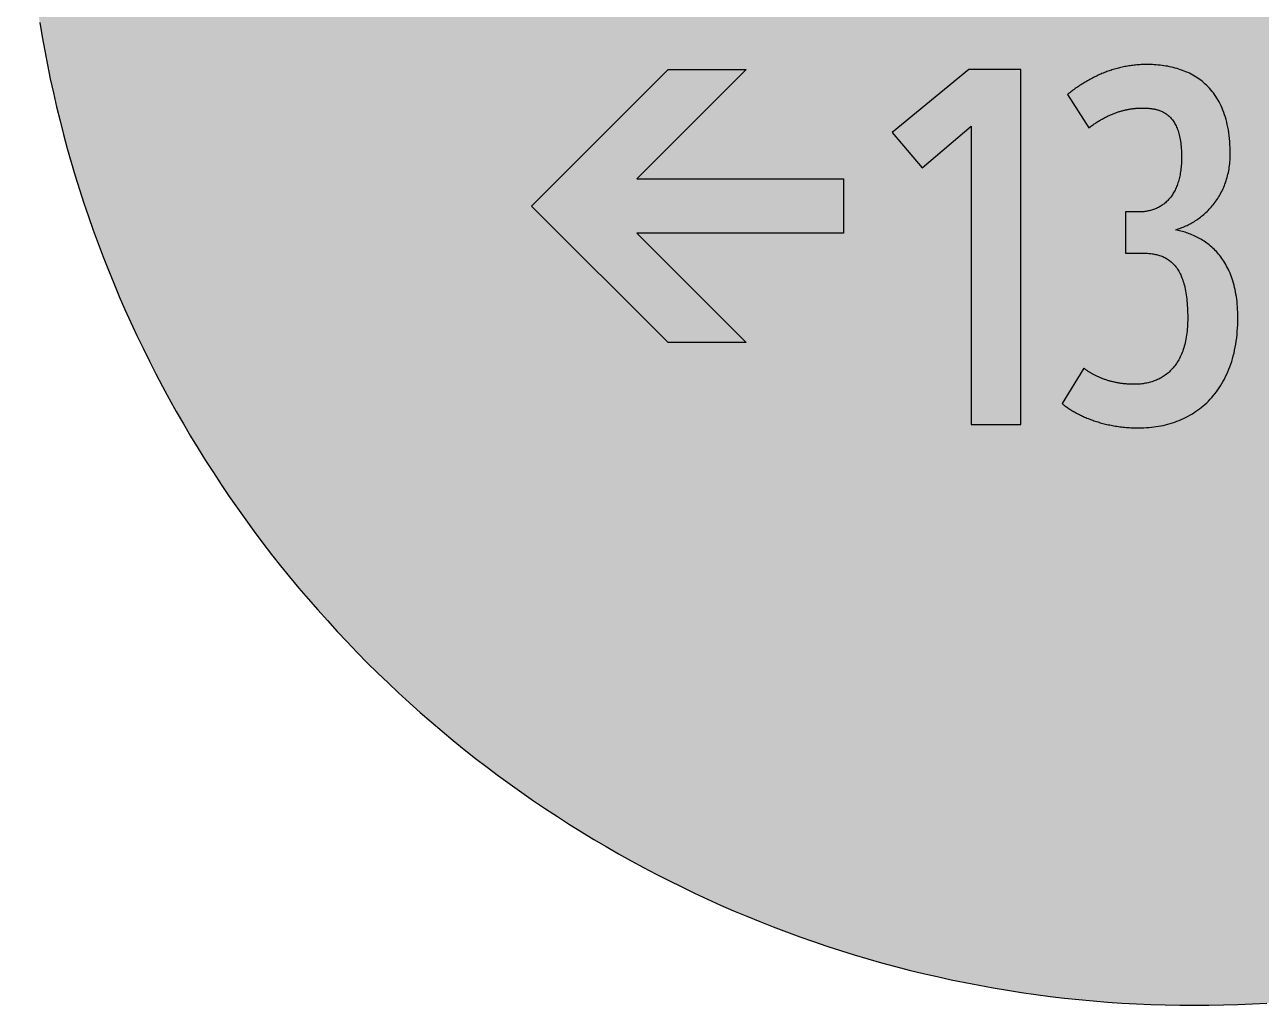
# Model space of a CAD drawing. Header units: millimetres. Extents: x 0 to 212, y 0 to 212.
# Drawn here: x 0.1 to 111.9, y 0.1 to 88.8 of the extents above; entities that cross this region are included whole.
import ezdxf

# ---------------------------------------------------------------- set-up
doc = ezdxf.new("R2010")
doc.units = ezdxf.units.MM

msp = doc.modelspace()

# ---------------------------------------------------------------- hatches: boundary and pattern name
for color, points in [(254, [(211.7189, 105.8869), (211.709, 107.2007), (211.6861, 108.5139), (211.6455, 109.8245), (211.5871, 111.1326), (211.5134, 112.4407), (211.4245, 113.7437), (211.3204, 115.0468), (211.201, 116.3447), (211.0638, 117.6426), (210.9114, 118.9355), (210.7413, 120.2258), (210.5584, 121.5136), (210.3577, 122.7988), (210.1418, 124.079), (209.9107, 125.3566), (209.6643, 126.6292), (209.4027, 127.8992), (209.1258, 129.1641), (208.8337, 130.4239), (208.5264, 131.6812), (208.2038, 132.936), (207.866, 134.1831), (207.5104, 135.4277), (207.1421, 136.6647), (206.7611, 137.8991), (206.3623, 139.1285), (205.9483, 140.3502), (205.5216, 141.5694), (205.0771, 142.781), (204.6199, 143.9901), (204.1474, 145.1915), (203.6623, 146.3853), (203.1619, 147.574), (202.6463, 148.7576), (202.1154, 149.9362), (201.5693, 151.1046), (201.0105, 152.2705), (200.439, 153.4262), (199.8523, 154.5768), (199.2503, 155.7198), (198.6356, 156.8577), (198.0057, 157.9855), (197.3605, 159.1081), (196.7052, 160.2232), (196.0321, 161.3281), (195.3489, 162.4279), (194.6504, 163.5176), (193.9366, 164.6022), (193.2102, 165.6766), (192.471, 166.7434), (191.7167, 167.8), (190.9521, 168.849), (190.1698, 169.8904), (189.3773, 170.9217), (188.5696, 171.9428), (187.7517, 172.9562), (186.9161, 173.9621), (186.0702, 174.9552), (185.2117, 175.9407), (184.338, 176.9161), (183.454, 177.8838), (182.5549, 178.8389), (181.643, 179.7837), (180.721, 180.7185), (179.7837, 181.643), (178.8389, 182.5549), (177.8838, 183.454), (176.9161, 184.338), (175.9407, 185.2117), (174.9552, 186.0702), (173.9621, 186.9161), (172.9562, 187.7492), (171.9428, 188.5696), (170.9217, 189.3773), (169.8904, 190.1698), (168.849, 190.9496), (167.8, 191.7167), (166.7408, 192.471), (165.6766, 193.2102), (164.6022, 193.9366), (163.5176, 194.6504), (162.4279, 195.3489), (161.3281, 196.0321), (160.2232, 196.7052), (159.1081, 197.3631), (157.9855, 198.0057), (156.8577, 198.6356), (155.7198, 199.2503), (154.5768, 199.8523), (153.4262, 200.439), (152.2705, 201.0131), (151.1046, 201.5719), (149.9362, 202.1154), (148.7576, 202.6463), (147.574, 203.1619), (146.3853, 203.6623), (145.1889, 204.15), (143.9875, 204.6199), (142.781, 205.0796), (141.5694, 205.5216), (140.3502, 205.9483), (139.1285, 206.3623), (137.8991, 206.7611), (136.6647, 207.1446), (135.4252, 207.5129), (134.1831, 207.866), (132.9334, 208.2038), (131.6812, 208.5264), (130.4239, 208.8337), (129.1641, 209.1284), (127.8966, 209.4052), (126.6292, 209.6668), (125.3541, 209.9132), (124.0765, 210.1444), (122.7963, 210.3603), (121.5136, 210.5584), (120.2258, 210.7438), (118.9355, 210.9114), (117.6401, 211.0638), (116.3447, 211.201), (115.0468, 211.3229), (113.7437, 211.4271), (112.4382, 211.516), (111.1326, 211.5896), (109.8245, 211.6455), (108.5113, 211.6861), (107.1982, 211.7115), (105.885, 211.7192), (104.5693, 211.7115), (103.2561, 211.6861), (101.9454, 211.6455), (100.6373, 211.5896), (99.3292, 211.516), (98.0262, 211.4271), (96.7232, 211.3229), (95.4253, 211.201), (94.1273, 211.0638), (92.8345, 210.9114), (91.5441, 210.7438), (90.2564, 210.5584), (88.9711, 210.3603), (87.691, 210.1444), (86.4133, 209.9132), (85.1408, 209.6668), (83.8708, 209.4052), (82.6059, 209.1284), (81.346, 208.8337), (80.0887, 208.5264), (78.834, 208.2038), (77.5868, 207.866), (76.3422, 207.5129), (75.1053, 207.1446), (73.8708, 206.7611), (72.6415, 206.3623), (71.4197, 205.9483), (70.2005, 205.5216), (68.9889, 205.0796), (67.7799, 204.6199), (66.5785, 204.15), (65.3847, 203.6623), (64.196, 203.1619), (63.0123, 202.6463), (61.8338, 202.1154), (60.6628, 201.5719), (59.4995, 201.0131), (58.3438, 200.439), (57.1932, 199.8523), (56.0502, 199.2503), (54.9123, 198.6356), (53.7845, 198.0057), (52.6618, 197.3631), (51.5468, 196.7052), (50.4419, 196.0321), (49.342, 195.3489), (48.2524, 194.6504), (47.1678, 193.9366), (46.0934, 193.2102), (45.0266, 192.471), (43.9699, 191.7167), (42.9209, 190.9496), (41.8795, 190.1698), (40.8483, 189.3773), (39.8272, 188.5696), (38.8137, 187.7492), (37.8079, 186.9161), (36.8148, 186.0702), (35.8292, 185.2117), (34.8539, 184.338), (33.8861, 183.454), (32.9311, 182.5549), (31.9862, 181.643), (31.049, 180.7185), (30.1269, 179.7837), (29.2151, 178.8389), (28.3159, 177.8838), (27.432, 176.9161), (26.5582, 175.9407), (25.6997, 174.9552), (24.8539, 173.9621), (24.0208, 172.9562), (23.2004, 171.9428), (22.3926, 170.9217), (21.6002, 169.8904), (20.8204, 168.849), (20.0533, 167.8), (19.2989, 166.7434), (18.5598, 165.6766), (17.8333, 164.6022), (17.1196, 163.5176), (16.4211, 162.4279), (15.7378, 161.3281), (15.0647, 160.2232), (14.4069, 159.1081), (13.7643, 157.9855), (13.1343, 156.8577), (12.5197, 155.7198), (11.9177, 154.5768), (11.3309, 153.4262), (10.7569, 152.2705), (10.1981, 151.1046), (9.6545, 149.9362), (9.1237, 148.7576), (8.6081, 147.574), (8.1077, 146.3853), (7.62, 145.1915), (7.1501, 143.9901), (6.6904, 142.781), (6.2484, 141.5694), (5.8217, 140.3502), (5.4077, 139.1285), (5.0089, 137.8991), (4.6253, 136.6647), (4.257, 135.4277), (3.904, 134.1831), (3.5662, 132.936), (3.2436, 131.6812), (2.9362, 130.4239), (2.6416, 129.1641), (2.3647, 127.8992), (2.1031, 126.6292), (1.8567, 125.3566), (1.6256, 124.079), (1.4097, 122.7988), (1.2116, 121.5136), (1.0262, 120.2258), (0.8585, 118.9355), (0.7061, 117.6426), (0.569, 116.3447), (0.447, 115.0468), (0.3429, 113.7437), (0.254, 112.4407), (0.1803, 111.1326), (0.1245, 109.8245), (0.0838, 108.5139), (0.0584, 107.2007), (0.0508, 105.885), (0.0584, 104.5718), (0.0838, 103.2586), (0.1245, 101.9454), (0.1803, 100.6373), (0.254, 99.3318), (0.3429, 98.0262), (0.447, 96.7232), (0.569, 95.4253), (0.7061, 94.1299), (0.8585, 92.8345), (1.0262, 91.5441), (1.2116, 90.2564), (1.4097, 88.9737), (1.6256, 87.6935), (1.8567, 86.4159), (2.1031, 85.1408), (2.3647, 83.8733), (2.6416, 82.6059), (2.9362, 81.346), (3.2436, 80.0887), (3.5662, 78.8365), (3.904, 77.5868), (4.257, 76.3448), (4.6253, 75.1053), (5.0089, 73.8708), (5.4077, 72.6415), (5.8217, 71.4197), (6.2484, 70.2005), (6.6904, 68.9889), (7.1501, 67.7824), (7.62, 66.581), (8.1077, 65.3847), (8.6081, 64.196), (9.1237, 63.0123), (9.6545, 61.8338), (10.1981, 60.6654), (10.7569, 59.4995), (11.3309, 58.3438), (11.9177, 57.1932), (12.5197, 56.0502), (13.1343, 54.9123), (13.7643, 53.7845), (14.4069, 52.6618), (15.0647, 51.5468), (15.7378, 50.4419), (16.4211, 49.342), (17.1196, 48.2524), (17.8333, 47.1678), (18.5598, 46.0934), (19.2989, 45.0291), (20.0533, 43.9699), (20.8204, 42.9209), (21.6002, 41.8795), (22.3926, 40.8483), (23.2004, 39.8272), (24.0208, 38.8137), (24.8539, 37.8079), (25.6997, 36.8148), (26.5582, 35.8292), (27.432, 34.8539), (28.3159, 33.8861), (29.2151, 32.9311), (30.1269, 31.9862), (31.049, 31.049), (31.9862, 30.1269), (32.9311, 29.2151), (33.8861, 28.3159), (34.8539, 27.432), (35.8292, 26.5582), (36.8148, 25.6997), (37.8079, 24.8539), (38.8137, 24.0182), (39.8272, 23.2004), (40.8483, 22.3926), (41.8795, 21.6002), (42.9209, 20.8178), (43.9699, 20.0533), (45.0266, 19.2989), (46.0934, 18.5598), (47.1678, 17.8333), (48.2524, 17.1196), (49.342, 16.4211), (50.4419, 15.7378), (51.5468, 15.0647), (52.6618, 14.4094), (53.7845, 13.7643), (54.9123, 13.1343), (56.0502, 12.5197), (57.1932, 11.9177), (58.3438, 11.3309), (59.4995, 10.7594), (60.6628, 10.2006), (61.8338, 9.6545), (63.0123, 9.1237), (64.196, 8.6081), (65.3847, 8.1077), (66.5785, 7.6225), (67.7799, 7.1501), (68.9889, 6.6929), (70.2005, 6.2484), (71.4197, 5.8217), (72.6415, 5.4077), (73.8708, 5.0089), (75.1053, 4.6279), (76.3422, 4.2596), (77.5868, 3.904), (78.834, 3.5662), (80.0887, 3.2436), (81.346, 2.9362), (82.6059, 2.6441), (83.8708, 2.3673), (85.1408, 2.1057), (86.4133, 1.8593), (87.691, 1.6281), (88.9711, 1.4122), (90.2564, 1.2116), (91.5441, 1.0287), (92.8345, 0.8585), (94.1273, 0.7061), (95.4253, 0.569), (96.7232, 0.4496), (98.0262, 0.3454), (99.3292, 0.2565), (100.6373, 0.1829), (101.9454, 0.1245), (103.2561, 0.0838), (104.5693, 0.061), (105.885, 0.0533), (107.1982, 0.061), (108.5113, 0.0838), (109.8245, 0.1245), (111.1326, 0.1829), (112.4382, 0.2565), (113.7437, 0.3454), (115.0468, 0.4496), (116.3447, 0.569), (117.6401, 0.7061), (118.9355, 0.8585), (120.2258, 1.0287), (121.5136, 1.2116), (122.7963, 1.4122), (124.0765, 1.6281), (125.3541, 1.8593), (126.6292, 2.1057), (127.8966, 2.3673), (129.1641, 2.6441), (130.4239, 2.9362), (131.6812, 3.2436), (132.9334, 3.5662), (134.1831, 3.904), (135.4252, 4.2596), (136.6647, 4.6279), (137.8991, 5.0089), (139.1285, 5.4077), (140.3502, 5.8217), (141.5694, 6.2484), (142.781, 6.6929), (143.9875, 7.1501), (145.1889, 7.6225), (146.3853, 8.1077), (147.574, 8.6081), (148.7576, 9.1237), (149.9362, 9.6545), (151.1046, 10.2006), (152.2705, 10.7594), (153.4262, 11.3309), (154.5768, 11.9177), (155.7198, 12.5197), (156.8577, 13.1343), (157.9855, 13.7643), (159.1081, 14.4094), (160.2232, 15.0647), (161.3281, 15.7378), (162.4279, 16.4211), (163.5176, 17.1196), (164.6022, 17.8333), (165.6766, 18.5598), (166.7408, 19.2989), (167.8, 20.0533), (168.849, 20.8178), (169.8904, 21.6002), (170.9217, 22.3926), (171.9428, 23.2004), (172.9562, 24.0182), (173.9621, 24.8539), (174.9552, 25.6997), (175.9407, 26.5582), (176.9161, 27.432), (177.8838, 28.3159), (178.8389, 29.2151), (179.7837, 30.1269), (180.721, 31.049), (181.643, 31.9862), (182.5549, 32.9311), (183.454, 33.8861), (184.338, 34.8539), (185.2117, 35.8292), (186.0702, 36.8148), (186.9161, 37.8079), (187.7517, 38.8137), (188.5696, 39.8272), (189.3773, 40.8483), (190.1698, 41.8795), (190.9521, 42.9209), (191.7167, 43.9699), (192.471, 45.0291), (193.2102, 46.0934), (193.9366, 47.1678), (194.6504, 48.2524), (195.3489, 49.342), (196.0321, 50.4419), (196.7052, 51.5468), (197.3605, 52.6618), (198.0057, 53.7845), (198.6356, 54.9123), (199.2503, 56.0502), (199.8523, 57.1932), (200.439, 58.3438), (201.0105, 59.4995), (201.5693, 60.6654), (202.1154, 61.8338), (202.6463, 63.0123), (203.1619, 64.196), (203.6623, 65.3847), (204.1474, 66.581), (204.6199, 67.7824), (205.0771, 68.9889), (205.5216, 70.2005), (205.9483, 71.4197), (206.3623, 72.6415), (206.7611, 73.8708), (207.1421, 75.1053), (207.5104, 76.3448), (207.866, 77.5868), (208.2038, 78.8365), (208.5264, 80.0887), (208.8337, 81.346), (209.1258, 82.6059), (209.4027, 83.8733), (209.6643, 85.1408), (209.9107, 86.4159), (210.1418, 87.6935), (210.3577, 88.9737), (210.5584, 90.2564), (210.7413, 91.5441), (210.9114, 92.8345), (211.0638, 94.1299), (211.201, 95.4253), (211.3204, 96.7232), (211.4245, 98.0262), (211.5134, 99.3318), (211.5871, 100.6373), (211.6455, 101.9454), (211.6861, 103.2586), (211.709, 104.5718), (211.7166, 105.885)]), (59, [(109.8229, 62.2469), (109.8194, 62.5043), (109.8118, 62.7583), (109.8017, 63.0072), (109.7864, 63.2511), (109.7686, 63.4898), (109.7458, 63.721), (109.7178, 63.9496), (109.6874, 64.1731), (109.6518, 64.389), (109.6137, 64.6024), (109.5705, 64.8106), (109.5248, 65.0138), (109.4765, 65.2094), (109.4232, 65.4025), (109.3673, 65.593), (109.3089, 65.7758), (109.2454, 65.9536), (109.1794, 66.1289), (109.1108, 66.2991), (109.0397, 66.4642), (108.966, 66.6267), (108.8873, 66.7842), (108.8085, 66.9366), (108.7272, 67.0839), (108.6409, 67.2287), (108.5545, 67.3684), (108.4631, 67.5056), (108.3716, 67.6377), (108.2777, 67.7647), (108.1811, 67.8891), (108.0821, 68.011), (107.9805, 68.1279), (107.8789, 68.2422), (107.7747, 68.3514), (107.6681, 68.4555), (107.5614, 68.5597), (107.4522, 68.6587), (107.3404, 68.7527), (107.2286, 68.8467), (107.1143, 68.9356), (107, 69.0194), (106.8832, 69.1032), (106.7664, 69.182), (106.647, 69.2582), (106.5276, 69.3318), (106.4082, 69.403), (106.2863, 69.469), (106.1644, 69.535), (106.0425, 69.596), (105.9205, 69.6544), (105.7961, 69.7103), (105.6716, 69.7662), (105.5472, 69.817), (105.4227, 69.8652), (105.2982, 69.911), (105.1738, 69.9541), (105.0493, 69.9973), (104.9249, 70.0354), (104.8004, 70.0735), (104.6759, 70.1065), (104.5515, 70.1396), (104.427, 70.17), (104.3051, 70.2005), (104.1806, 70.2259), (104.2975, 70.2589), (104.4143, 70.2945), (104.5286, 70.3351), (104.6455, 70.3758), (104.7598, 70.419), (104.8766, 70.4647), (104.9909, 70.5129), (105.1052, 70.5637), (105.2195, 70.6171), (105.3313, 70.6704), (105.4456, 70.7288), (105.5573, 70.7898), (105.6691, 70.8533), (105.7808, 70.9168), (105.8901, 70.9854), (105.9993, 71.054), (106.1085, 71.1276), (106.2152, 71.2013), (106.3219, 71.28), (106.426, 71.3588), (106.5301, 71.44), (106.6343, 71.5239), (106.7359, 71.6102), (106.8375, 71.6991), (106.9365, 71.7906), (107.0331, 71.882), (107.1296, 71.9785), (107.2236, 72.0776), (107.3175, 72.1766), (107.409, 72.2782), (107.4979, 72.3824), (107.5868, 72.4916), (107.6731, 72.6008), (107.757, 72.71), (107.8382, 72.8243), (107.9195, 72.9412), (107.9983, 73.058), (108.0745, 73.1799), (108.1481, 73.3019), (108.2192, 73.4263), (108.2904, 73.5533), (108.3564, 73.6829), (108.4224, 73.8124), (108.4834, 73.947), (108.5444, 74.0816), (108.6002, 74.2213), (108.6561, 74.361), (108.7069, 74.5033), (108.7577, 74.6455), (108.8034, 74.7928), (108.8492, 74.9402), (108.8898, 75.0926), (108.9279, 75.245), (108.9609, 75.3999), (108.9939, 75.5548), (109.0219, 75.7149), (109.0473, 75.8749), (109.0701, 76.0374), (109.0905, 76.2025), (109.1057, 76.3702), (109.1184, 76.5404), (109.126, 76.7105), (109.1311, 76.8858), (109.1336, 77.0611), (109.1311, 77.3582), (109.1235, 77.6478), (109.1082, 77.9323), (109.0905, 78.2091), (109.0651, 78.4784), (109.0346, 78.7425), (109.0016, 79.0016), (108.9609, 79.2531), (108.9152, 79.4969), (108.8669, 79.7357), (108.8136, 79.9668), (108.7526, 80.1929), (108.6891, 80.4139), (108.6231, 80.6272), (108.5494, 80.8355), (108.4732, 81.0362), (108.392, 81.2317), (108.3081, 81.4222), (108.2192, 81.6077), (108.1278, 81.788), (108.0313, 81.9607), (107.9297, 82.1284), (107.8255, 82.2909), (107.7189, 82.4484), (107.6071, 82.6008), (107.4953, 82.7481), (107.376, 82.8904), (107.2566, 83.0275), (107.1321, 83.1596), (107.0051, 83.2866), (106.8756, 83.4085), (106.7435, 83.5254), (106.6089, 83.6371), (106.4717, 83.7463), (106.3295, 83.8505), (106.1872, 83.9495), (106.0425, 84.0435), (105.8951, 84.1324), (105.7453, 84.2188), (105.5929, 84.3001), (105.4405, 84.3788), (105.2855, 84.4525), (105.1281, 84.521), (104.968, 84.5871), (104.808, 84.648), (104.6455, 84.7065), (104.4804, 84.7598), (104.3178, 84.8106), (104.1502, 84.8589), (103.9825, 84.902), (103.8149, 84.9401), (103.6447, 84.9782), (103.4745, 85.0113), (103.3043, 85.0392), (103.1316, 85.0671), (102.9589, 85.09), (102.7862, 85.1103), (102.6109, 85.1281), (102.4382, 85.1433), (102.2629, 85.156), (102.0902, 85.1637), (101.915, 85.1713), (101.7422, 85.1738), (101.567, 85.1764), (101.44, 85.1764), (101.313, 85.1738), (101.1885, 85.1687), (101.0641, 85.1637), (100.9396, 85.156), (100.8151, 85.1484), (100.6907, 85.1383), (100.5662, 85.1281), (100.4443, 85.1154), (100.3224, 85.1002), (100.2005, 85.0849), (100.0785, 85.0671), (99.9566, 85.0494), (99.8372, 85.029), (99.7179, 85.0087), (99.5985, 84.9859), (99.4791, 84.9605), (99.3597, 84.9351), (99.2429, 84.9097), (99.1235, 84.8817), (99.0067, 84.8512), (98.8898, 84.8208), (98.773, 84.7903), (98.6587, 84.7547), (98.5418, 84.7217), (98.4275, 84.6861), (98.3132, 84.648), (98.1989, 84.6099), (98.0872, 84.5693), (97.9729, 84.5287), (97.8611, 84.4855), (97.7494, 84.4423), (97.6376, 84.3991), (97.5258, 84.3534), (97.4166, 84.3051), (97.3049, 84.2569), (97.1956, 84.2086), (97.0864, 84.1578), (96.9772, 84.1045), (96.8705, 84.0537), (96.7613, 83.9978), (96.6546, 83.9445), (96.5479, 83.8886), (96.4413, 83.8302), (96.3346, 83.7717), (96.2304, 83.7133), (96.1238, 83.6524), (96.0196, 83.5914), (95.9155, 83.5279), (95.8139, 83.4644), (95.7097, 83.3984), (95.6081, 83.3349), (95.504, 83.2663), (95.4024, 83.2002), (95.3033, 83.1317), (95.2017, 83.0605), (95.1001, 82.992), (95.0011, 82.9183), (94.902, 82.8472), (94.803, 82.7735), (94.7039, 82.6999), (94.6074, 82.6237), (94.5083, 82.5475), (94.4118, 82.4713), (96.3401, 79.4448), (96.4209, 79.5045), (96.5022, 79.5655), (96.5835, 79.6239), (96.6648, 79.6823), (96.7461, 79.7408), (96.8248, 79.7941), (96.9061, 79.85), (96.9848, 79.9033), (97.0661, 79.9541), (97.1448, 80.0049), (97.2261, 80.0557), (97.3049, 80.104), (97.3836, 80.1497), (97.4623, 80.1954), (97.5411, 80.2411), (97.6198, 80.2843), (97.6986, 80.3275), (97.7773, 80.3681), (97.856, 80.4088), (97.9322, 80.4494), (98.011, 80.4875), (98.0872, 80.5231), (98.1659, 80.5586), (98.2421, 80.5942), (98.3183, 80.6298), (98.3945, 80.6602), (98.4707, 80.6933), (98.5469, 80.7237), (98.6231, 80.7542), (98.6993, 80.7822), (98.7755, 80.8101), (98.8492, 80.838), (98.9254, 80.8634), (98.999, 80.8888), (99.0752, 80.9117), (99.1489, 80.9346), (99.2226, 80.9574), (99.2988, 80.9777), (99.3724, 80.9981), (99.4461, 81.0184), (99.5197, 81.0362), (99.5934, 81.0539), (99.6645, 81.0692), (99.7382, 81.087), (99.8118, 81.0997), (99.883, 81.1149), (99.9566, 81.1276), (100.0277, 81.1403), (100.0989, 81.153), (100.1725, 81.1632), (100.2436, 81.1733), (100.3148, 81.1809), (100.3859, 81.1911), (100.457, 81.1962), (100.5256, 81.2038), (100.5967, 81.2114), (100.6678, 81.2165), (100.7364, 81.219), (100.8075, 81.2241), (100.8761, 81.2267), (100.9472, 81.2292), (101.0158, 81.2317), (101.0844, 81.2317), (101.153, 81.2317), (101.219, 81.2317), (101.285, 81.2317), (101.3511, 81.2317), (101.4197, 81.2292), (101.4908, 81.2267), (101.5594, 81.2241), (101.6305, 81.2216), (101.7016, 81.2165), (101.7753, 81.2114), (101.8489, 81.2038), (101.92, 81.1962), (101.9937, 81.1886), (102.0699, 81.1784), (102.1436, 81.1657), (102.2172, 81.153), (102.2934, 81.1378), (102.3696, 81.1225), (102.4433, 81.1022), (102.5195, 81.0844), (102.5931, 81.0616), (102.6693, 81.0362), (102.743, 81.0108), (102.8167, 80.9828), (102.8903, 80.9523), (102.964, 80.9193), (103.0376, 80.8838), (103.1088, 80.8457), (103.1799, 80.805), (103.251, 80.7618), (103.3221, 80.7161), (103.3907, 80.6653), (103.4593, 80.6145), (103.5253, 80.5586), (103.5914, 80.5002), (103.6574, 80.4393), (103.7209, 80.3732), (103.7844, 80.3046), (103.8454, 80.2335), (103.9038, 80.1573), (103.9622, 80.076), (104.0181, 79.9948), (104.074, 79.9059), (104.1273, 79.817), (104.1781, 79.7204), (104.2289, 79.6214), (104.2772, 79.5172), (104.3229, 79.4106), (104.3661, 79.2988), (104.4067, 79.182), (104.4473, 79.06), (104.4829, 78.933), (104.5185, 78.8035), (104.5515, 78.6689), (104.582, 78.5266), (104.6099, 78.3819), (104.6328, 78.232), (104.6556, 78.0745), (104.6759, 77.9145), (104.6912, 77.7469), (104.7064, 77.5767), (104.7166, 77.3989), (104.7242, 77.2135), (104.7293, 77.0255), (104.7318, 76.8299), (104.7293, 76.6699), (104.7267, 76.5099), (104.7191, 76.3524), (104.7115, 76.2), (104.7013, 76.0501), (104.6886, 75.9028), (104.6734, 75.758), (104.6556, 75.6158), (104.6353, 75.4761), (104.615, 75.3389), (104.5896, 75.2069), (104.5642, 75.0748), (104.5362, 74.9478), (104.5058, 74.8208), (104.4727, 74.6989), (104.4372, 74.5795), (104.4016, 74.4626), (104.361, 74.3483), (104.3203, 74.2366), (104.2772, 74.1274), (104.234, 74.0207), (104.1857, 73.9165), (104.1375, 73.8149), (104.0867, 73.7159), (104.0359, 73.6219), (103.9825, 73.5279), (103.9241, 73.4365), (103.8682, 73.3501), (103.8073, 73.2638), (103.7463, 73.1825), (103.6828, 73.1012), (103.6193, 73.0225), (103.5533, 72.9488), (103.4847, 72.8751), (103.4136, 72.8066), (103.3424, 72.738), (103.2713, 72.6745), (103.1951, 72.611), (103.1189, 72.5526), (103.0427, 72.4941), (102.964, 72.4383), (102.8827, 72.3875), (102.8014, 72.3367), (102.7176, 72.2884), (102.6338, 72.2427), (102.5474, 72.1995), (102.4585, 72.1614), (102.3696, 72.1233), (102.2807, 72.0877), (102.1893, 72.0522), (102.0953, 72.0217), (102.0013, 71.9938), (101.9073, 71.9684), (101.8108, 71.943), (101.7143, 71.9226), (101.6152, 71.9023), (101.5162, 71.8871), (101.4146, 71.8718), (101.313, 71.8591), (101.2088, 71.849), (101.1047, 71.8414), (101.0006, 71.8363), (100.8939, 71.8312), (100.7872, 71.8312), (99.6417, 71.8326), (99.6417, 68.1175), (101.0186, 68.1175), (101.125, 68.1152), (101.2317, 68.1152), (101.3384, 68.1101), (101.4425, 68.1076), (101.5492, 68.0999), (101.6533, 68.0949), (101.7549, 68.0847), (101.8591, 68.0745), (101.9607, 68.0618), (102.0623, 68.0491), (102.1639, 68.0314), (102.2629, 68.0136), (102.362, 67.9958), (102.4585, 67.9729), (102.555, 67.9475), (102.6516, 67.9221), (102.7455, 67.8917), (102.8395, 67.8612), (102.931, 67.8256), (103.0224, 67.7901), (103.1113, 67.7494), (103.2002, 67.7062), (103.2891, 67.6631), (103.3755, 67.6123), (103.4593, 67.5615), (103.5431, 67.5081), (103.6244, 67.4497), (103.7031, 67.3887), (103.7819, 67.3227), (103.8606, 67.2541), (103.9368, 67.183), (104.0105, 67.1068), (104.0816, 67.0281), (104.1527, 66.9442), (104.2213, 66.8579), (104.2873, 66.7664), (104.3534, 66.6725), (104.4169, 66.5734), (104.4778, 66.4693), (104.5362, 66.36), (104.5947, 66.2483), (104.6505, 66.1314), (104.7039, 66.0095), (104.7547, 65.8825), (104.8029, 65.753), (104.8512, 65.6158), (104.8969, 65.4761), (104.9376, 65.3313), (104.9782, 65.1789), (105.0163, 65.024), (105.0519, 64.8614), (105.0849, 64.6963), (105.1154, 64.5236), (105.1433, 64.3458), (105.1687, 64.1629), (105.1941, 63.9724), (105.2144, 63.7794), (105.2322, 63.5787), (105.2474, 63.3705), (105.2601, 63.1571), (105.2703, 62.9387), (105.2754, 62.7151), (105.2805, 62.484), (105.283, 62.2452), (105.2805, 62.0344), (105.2754, 61.8287), (105.2678, 61.628), (105.2551, 61.4299), (105.2398, 61.2369), (105.222, 61.0489), (105.2017, 60.8635), (105.1763, 60.6831), (105.1484, 60.5079), (105.1179, 60.3377), (105.0849, 60.1701), (105.0493, 60.005), (105.0112, 59.8475), (104.968, 59.69), (104.9249, 59.5401), (104.8766, 59.3928), (104.8283, 59.248), (104.775, 59.1083), (104.7191, 58.9737), (104.6632, 58.8416), (104.6023, 58.7121), (104.5413, 58.5876), (104.4753, 58.4683), (104.4092, 58.3514), (104.3407, 58.2371), (104.2695, 58.1279), (104.1959, 58.0212), (104.1197, 57.9171), (104.0409, 57.818), (103.9622, 57.7215), (103.8809, 57.6301), (103.7971, 57.5412), (103.7107, 57.4548), (103.6244, 57.371), (103.5355, 57.2922), (103.444, 57.216), (103.3526, 57.1424), (103.2586, 57.0738), (103.1646, 57.0052), (103.0681, 56.9417), (102.9691, 56.8808), (102.87, 56.8249), (102.7684, 56.769), (102.6668, 56.7182), (102.5627, 56.6699), (102.456, 56.6217), (102.3518, 56.5785), (102.2452, 56.5404), (102.1359, 56.5023), (102.0267, 56.4667), (101.9175, 56.4337), (101.8057, 56.4032), (101.694, 56.3778), (101.5822, 56.3524), (101.4679, 56.3296), (101.3536, 56.3118), (101.2393, 56.294), (101.1225, 56.2788), (101.0082, 56.2661), (100.8913, 56.2559), (100.7745, 56.2483), (100.6551, 56.2432), (100.5383, 56.2407), (100.4214, 56.2381), (100.3325, 56.2381), (100.2462, 56.2407), (100.1573, 56.2432), (100.0709, 56.2458), (99.9846, 56.2508), (99.8982, 56.2559), (99.8118, 56.261), (99.728, 56.2686), (99.6417, 56.2762), (99.5578, 56.2839), (99.474, 56.294), (99.3902, 56.3042), (99.3064, 56.3143), (99.2251, 56.327), (99.1413, 56.3397), (99.06, 56.3524), (98.9787, 56.3651), (98.8974, 56.3804), (98.8187, 56.3956), (98.7374, 56.4134), (98.6587, 56.4312), (98.5799, 56.449), (98.5012, 56.4667), (98.425, 56.4845), (98.3463, 56.5048), (98.2701, 56.5252), (98.1939, 56.548), (98.1202, 56.5683), (98.044, 56.5912), (97.9703, 56.6141), (97.8967, 56.6395), (97.823, 56.6623), (97.7519, 56.6877), (97.6808, 56.7131), (97.6097, 56.7411), (97.5385, 56.7665), (97.47, 56.7944), (97.4014, 56.8223), (97.3328, 56.8503), (97.2642, 56.8782), (97.1982, 56.9087), (97.1321, 56.9392), (97.0661, 56.9697), (97.0026, 57.0001), (96.9391, 57.0306), (96.8756, 57.0636), (96.8121, 57.0967), (96.7511, 57.1297), (96.6902, 57.1627), (96.6292, 57.1957), (96.5708, 57.2287), (96.5124, 57.2643), (96.4565, 57.2999), (96.3981, 57.3354), (96.3422, 57.371), (96.2889, 57.4065), (96.233, 57.4421), (96.1796, 57.4802), (96.1288, 57.5158), (96.0755, 57.5539), (96.0272, 57.592), (95.9764, 57.6301), (95.9282, 57.6682), (95.8799, 57.7063), (93.9091, 54.4971), (93.9724, 54.4449), (94.041, 54.3916), (94.107, 54.3408), (94.1781, 54.29), (94.2492, 54.2392), (94.3204, 54.1884), (94.394, 54.135), (94.4702, 54.0842), (94.5464, 54.0334), (94.6226, 53.9852), (94.7039, 53.9344), (94.7826, 53.8836), (94.8665, 53.8353), (94.9477, 53.7845), (95.0341, 53.7362), (95.1205, 53.688), (95.2068, 53.6397), (95.2957, 53.5915), (95.3872, 53.5432), (95.4786, 53.4975), (95.5726, 53.4518), (95.6666, 53.406), (95.7631, 53.3603), (95.8596, 53.3146), (95.9587, 53.2714), (96.0577, 53.2282), (96.1593, 53.1851), (96.2635, 53.1444), (96.3676, 53.1012), (96.4743, 53.0606), (96.581, 53.0225), (96.6876, 52.9819), (96.7994, 52.9438), (96.9086, 52.9057), (97.0229, 52.8701), (97.1372, 52.8345), (97.2515, 52.799), (97.3684, 52.766), (97.4852, 52.7329), (97.6046, 52.6999), (97.7265, 52.6694), (97.8484, 52.639), (97.9729, 52.611), (98.0973, 52.5831), (98.2218, 52.5577), (98.3513, 52.5323), (98.4783, 52.5069), (98.6104, 52.484), (98.7425, 52.4612), (98.8746, 52.4408), (99.0092, 52.4231), (99.1438, 52.4027), (99.281, 52.3875), (99.4207, 52.3723), (99.5604, 52.357), (99.7026, 52.3443), (99.8449, 52.3342), (99.9871, 52.324), (100.1319, 52.3138), (100.2792, 52.3062), (100.4265, 52.3011), (100.5764, 52.2986), (100.7262, 52.2961), (100.8786, 52.2961), (101.1047, 52.2961), (101.3282, 52.3037), (101.5517, 52.3164), (101.7727, 52.3316), (101.9937, 52.3519), (102.2121, 52.3799), (102.4306, 52.4078), (102.6465, 52.4434), (102.8598, 52.484), (103.0732, 52.5272), (103.284, 52.578), (103.4923, 52.6313), (103.7006, 52.6898), (103.9038, 52.7533), (104.107, 52.8218), (104.3076, 52.8955), (104.5058, 52.9742), (104.7013, 53.0555), (104.8969, 53.1444), (105.0874, 53.2359), (105.2754, 53.3324), (105.4608, 53.434), (105.6437, 53.5432), (105.824, 53.655), (106.0018, 53.7718), (106.1771, 53.8912), (106.3473, 54.0182), (106.5149, 54.1503), (106.68, 54.2874), (106.8426, 54.4271), (107, 54.5744), (107.155, 54.7243), (107.3074, 54.8818), (107.4547, 55.0418), (107.5995, 55.2094), (107.7392, 55.3796), (107.8763, 55.5549), (108.0084, 55.7378), (108.138, 55.9232), (108.2624, 56.1137), (108.3818, 56.3118), (108.4986, 56.5125), (108.6104, 56.7182), (108.7171, 56.9316), (108.8212, 57.1475), (108.9177, 57.3684), (109.0117, 57.5945), (109.1006, 57.8282), (109.187, 58.0644), (109.2657, 58.3082), (109.3394, 58.5546), (109.408, 58.8061), (109.474, 59.0652), (109.5324, 59.3268), (109.5858, 59.596), (109.634, 59.8703), (109.6772, 60.1472), (109.7153, 60.4317), (109.7483, 60.7212), (109.7737, 61.0159), (109.794, 61.3156), (109.8093, 61.6204), (109.8194, 61.9303), (109.822, 62.2452)]), (59, [(45.9133, 72.3731), (58.2605, 84.7203), (65.3161, 84.7203), (55.4383, 74.8425), (74.1355, 74.8425), (74.1355, 69.9036), (55.4383, 69.9036), (65.3161, 60.0258), (58.2605, 60.0258)]), (59, [(85.7003, 52.6175), (90.1954, 52.6175), (90.1954, 84.7203), (85.4714, 84.7203), (78.5453, 79.0328), (81.2518, 75.8222), (85.7003, 79.5828)])]:
    msp.add_hatch(color=color).paths.add_polyline_path(points)

# ---------------------------------------------------------------- linework, layer by layer
at = {"color": 254}
msp.add_lwpolyline([(1.4097, 88.9737), (1.6256, 87.6935), (1.8567, 86.4159), (2.1031, 85.1408), (2.3647, 83.8733), (2.6416, 82.6059), (2.9362, 81.346), (3.2436, 80.0887), (3.5662, 78.8365), (3.904, 77.5868), (4.257, 76.3448), (4.6253, 75.1053), (5.0089, 73.8708), (5.4077, 72.6415), (5.8217, 71.4197), (6.2484, 70.2005), (6.6904, 68.9889), (7.1501, 67.7824), (7.62, 66.581), (8.1077, 65.3847), (8.6081, 64.196), (9.1237, 63.0123), (9.6545, 61.8338), (10.1981, 60.6654), (10.7569, 59.4995), (11.3309, 58.3438), (11.9177, 57.1932), (12.5197, 56.0502), (13.1343, 54.9123), (13.7643, 53.7845), (14.4069, 52.6618), (15.0647, 51.5468), (15.7378, 50.4419), (16.4211, 49.342), (17.1196, 48.2524), (17.8333, 47.1678), (18.5598, 46.0934), (19.2989, 45.0291), (20.0533, 43.9699), (20.8204, 42.9209), (21.6002, 41.8795), (22.3926, 40.8483), (23.2004, 39.8272), (24.0208, 38.8137), (24.8539, 37.8079), (25.6997, 36.8148), (26.5582, 35.8292), (27.432, 34.8539), (28.3159, 33.8861), (29.2151, 32.9311), (30.1269, 31.9862), (31.049, 31.049), (31.9862, 30.1269), (32.9311, 29.2151), (33.8861, 28.3159), (34.8539, 27.432), (35.8292, 26.5582), (36.8148, 25.6997), (37.8079, 24.8539), (38.8137, 24.0182), (39.8272, 23.2004), (40.8483, 22.3926), (41.8795, 21.6002), (42.9209, 20.8178), (43.9699, 20.0533), (45.0266, 19.2989), (46.0934, 18.5598), (47.1678, 17.8333), (48.2524, 17.1196), (49.342, 16.4211), (50.4419, 15.7378), (51.5468, 15.0647), (52.6618, 14.4094), (53.7845, 13.7643), (54.9123, 13.1343), (56.0502, 12.5197), (57.1932, 11.9177), (58.3438, 11.3309), (59.4995, 10.7594), (60.6628, 10.2006), (61.8338, 9.6545), (63.0123, 9.1237), (64.196, 8.6081), (65.3847, 8.1077), (66.5785, 7.6225), (67.7799, 7.1501), (68.9889, 6.6929), (70.2005, 6.2484), (71.4197, 5.8217), (72.6415, 5.4077), (73.8708, 5.0089), (75.1053, 4.6279), (76.3422, 4.2596), (77.5868, 3.904), (78.834, 3.5662), (80.0887, 3.2436), (81.346, 2.9362), (82.6059, 2.6441), (83.8708, 2.3673), (85.1408, 2.1057), (86.4133, 1.8593), (87.691, 1.6281), (88.9711, 1.4122), (90.2564, 1.2116), (91.5441, 1.0287), (92.8345, 0.8585), (94.1273, 0.7061), (95.4253, 0.569), (96.7232, 0.4496), (98.0262, 0.3454), (99.3292, 0.2565), (100.6373, 0.1829), (101.9454, 0.1245), (103.2561, 0.0838), (104.5693, 0.061), (105.885, 0.0533), (107.1982, 0.061), (108.5113, 0.0838), (109.8245, 0.1245), (111.1326, 0.1829), (112.4382, 0.2565)], dxfattribs=at)
at = {"color": 59}
for points in [[(109.8229, 62.2469), (109.8194, 62.5043), (109.8118, 62.7583), (109.8017, 63.0072), (109.7864, 63.2511), (109.7686, 63.4898), (109.7458, 63.721), (109.7178, 63.9496), (109.6874, 64.1731), (109.6518, 64.389), (109.6137, 64.6024), (109.5705, 64.8106), (109.5248, 65.0138), (109.4765, 65.2094), (109.4232, 65.4025), (109.3673, 65.593), (109.3089, 65.7758), (109.2454, 65.9536), (109.1794, 66.1289), (109.1108, 66.2991), (109.0397, 66.4642), (108.966, 66.6267), (108.8873, 66.7842), (108.8085, 66.9366), (108.7272, 67.0839), (108.6409, 67.2287), (108.5545, 67.3684), (108.4631, 67.5056), (108.3716, 67.6377), (108.2777, 67.7647), (108.1811, 67.8891), (108.0821, 68.011), (107.9805, 68.1279), (107.8789, 68.2422), (107.7747, 68.3514), (107.6681, 68.4555), (107.5614, 68.5597), (107.4522, 68.6587), (107.3404, 68.7527), (107.2286, 68.8467), (107.1143, 68.9356), (107, 69.0194), (106.8832, 69.1032), (106.7664, 69.182), (106.647, 69.2582), (106.5276, 69.3318), (106.4082, 69.403), (106.2863, 69.469), (106.1644, 69.535), (106.0425, 69.596), (105.9205, 69.6544), (105.7961, 69.7103), (105.6716, 69.7662), (105.5472, 69.817), (105.4227, 69.8652), (105.2982, 69.911), (105.1738, 69.9541), (105.0493, 69.9973), (104.9249, 70.0354), (104.8004, 70.0735), (104.6759, 70.1065), (104.5515, 70.1396), (104.427, 70.17), (104.3051, 70.2005), (104.1806, 70.2259), (104.2975, 70.2589), (104.4143, 70.2945), (104.5286, 70.3351), (104.6455, 70.3758), (104.7598, 70.419), (104.8766, 70.4647), (104.9909, 70.5129), (105.1052, 70.5637), (105.2195, 70.6171), (105.3313, 70.6704), (105.4456, 70.7288), (105.5573, 70.7898), (105.6691, 70.8533), (105.7808, 70.9168), (105.8901, 70.9854), (105.9993, 71.054), (106.1085, 71.1276), (106.2152, 71.2013), (106.3219, 71.28), (106.426, 71.3588), (106.5301, 71.44), (106.6343, 71.5239), (106.7359, 71.6102), (106.8375, 71.6991), (106.9365, 71.7906), (107.0331, 71.882), (107.1296, 71.9785), (107.2236, 72.0776), (107.3175, 72.1766), (107.409, 72.2782), (107.4979, 72.3824), (107.5868, 72.4916), (107.6731, 72.6008), (107.757, 72.71), (107.8382, 72.8243), (107.9195, 72.9412), (107.9983, 73.058), (108.0745, 73.1799), (108.1481, 73.3019), (108.2192, 73.4263), (108.2904, 73.5533), (108.3564, 73.6829), (108.4224, 73.8124), (108.4834, 73.947), (108.5444, 74.0816), (108.6002, 74.2213), (108.6561, 74.361), (108.7069, 74.5033), (108.7577, 74.6455), (108.8034, 74.7928), (108.8492, 74.9402), (108.8898, 75.0926), (108.9279, 75.245), (108.9609, 75.3999), (108.9939, 75.5548), (109.0219, 75.7149), (109.0473, 75.8749), (109.0701, 76.0374), (109.0905, 76.2025), (109.1057, 76.3702), (109.1184, 76.5404), (109.126, 76.7105), (109.1311, 76.8858), (109.1336, 77.0611), (109.1311, 77.3582), (109.1235, 77.6478), (109.1082, 77.9323), (109.0905, 78.2091), (109.0651, 78.4784), (109.0346, 78.7425), (109.0016, 79.0016), (108.9609, 79.2531), (108.9152, 79.4969), (108.8669, 79.7357), (108.8136, 79.9668), (108.7526, 80.1929), (108.6891, 80.4139), (108.6231, 80.6272), (108.5494, 80.8355), (108.4732, 81.0362), (108.392, 81.2317), (108.3081, 81.4222), (108.2192, 81.6077), (108.1278, 81.788), (108.0313, 81.9607), (107.9297, 82.1284), (107.8255, 82.2909), (107.7189, 82.4484), (107.6071, 82.6008), (107.4953, 82.7481), (107.376, 82.8904), (107.2566, 83.0275), (107.1321, 83.1596), (107.0051, 83.2866), (106.8756, 83.4085), (106.7435, 83.5254), (106.6089, 83.6371), (106.4717, 83.7463), (106.3295, 83.8505), (106.1872, 83.9495), (106.0425, 84.0435), (105.8951, 84.1324), (105.7453, 84.2188), (105.5929, 84.3001), (105.4405, 84.3788), (105.2855, 84.4525), (105.1281, 84.521), (104.968, 84.5871), (104.808, 84.648), (104.6455, 84.7065), (104.4804, 84.7598), (104.3178, 84.8106), (104.1502, 84.8589), (103.9825, 84.902), (103.8149, 84.9401), (103.6447, 84.9782), (103.4745, 85.0113), (103.3043, 85.0392), (103.1316, 85.0671), (102.9589, 85.09), (102.7862, 85.1103), (102.6109, 85.1281), (102.4382, 85.1433), (102.2629, 85.156), (102.0902, 85.1637), (101.915, 85.1713), (101.7422, 85.1738), (101.567, 85.1764), (101.44, 85.1764), (101.313, 85.1738), (101.1885, 85.1687), (101.0641, 85.1637), (100.9396, 85.156), (100.8151, 85.1484), (100.6907, 85.1383), (100.5662, 85.1281), (100.4443, 85.1154), (100.3224, 85.1002), (100.2005, 85.0849), (100.0785, 85.0671), (99.9566, 85.0494), (99.8372, 85.029), (99.7179, 85.0087), (99.5985, 84.9859), (99.4791, 84.9605), (99.3597, 84.9351), (99.2429, 84.9097), (99.1235, 84.8817), (99.0067, 84.8512), (98.8898, 84.8208), (98.773, 84.7903), (98.6587, 84.7547), (98.5418, 84.7217), (98.4275, 84.6861), (98.3132, 84.648), (98.1989, 84.6099), (98.0872, 84.5693), (97.9729, 84.5287), (97.8611, 84.4855), (97.7494, 84.4423), (97.6376, 84.3991), (97.5258, 84.3534), (97.4166, 84.3051), (97.3049, 84.2569), (97.1956, 84.2086), (97.0864, 84.1578), (96.9772, 84.1045), (96.8705, 84.0537), (96.7613, 83.9978), (96.6546, 83.9445), (96.5479, 83.8886), (96.4413, 83.8302), (96.3346, 83.7717), (96.2304, 83.7133), (96.1238, 83.6524), (96.0196, 83.5914), (95.9155, 83.5279), (95.8139, 83.4644), (95.7097, 83.3984), (95.6081, 83.3349), (95.504, 83.2663), (95.4024, 83.2002), (95.3033, 83.1317), (95.2017, 83.0605), (95.1001, 82.992), (95.0011, 82.9183), (94.902, 82.8472), (94.803, 82.7735), (94.7039, 82.6999), (94.6074, 82.6237), (94.5083, 82.5475), (94.4118, 82.4713), (96.3401, 79.4448), (96.4209, 79.5045), (96.5022, 79.5655), (96.5835, 79.6239), (96.6648, 79.6823), (96.7461, 79.7408), (96.8248, 79.7941), (96.9061, 79.85), (96.9848, 79.9033), (97.0661, 79.9541), (97.1448, 80.0049), (97.2261, 80.0557), (97.3049, 80.104), (97.3836, 80.1497), (97.4623, 80.1954), (97.5411, 80.2411), (97.6198, 80.2843), (97.6986, 80.3275), (97.7773, 80.3681), (97.856, 80.4088), (97.9322, 80.4494), (98.011, 80.4875), (98.0872, 80.5231), (98.1659, 80.5586), (98.2421, 80.5942), (98.3183, 80.6298), (98.3945, 80.6602), (98.4707, 80.6933), (98.5469, 80.7237), (98.6231, 80.7542), (98.6993, 80.7822), (98.7755, 80.8101), (98.8492, 80.838), (98.9254, 80.8634), (98.999, 80.8888), (99.0752, 80.9117), (99.1489, 80.9346), (99.2226, 80.9574), (99.2988, 80.9777), (99.3724, 80.9981), (99.4461, 81.0184), (99.5197, 81.0362), (99.5934, 81.0539), (99.6645, 81.0692), (99.7382, 81.087), (99.8118, 81.0997), (99.883, 81.1149), (99.9566, 81.1276), (100.0277, 81.1403), (100.0989, 81.153), (100.1725, 81.1632), (100.2436, 81.1733), (100.3148, 81.1809), (100.3859, 81.1911), (100.457, 81.1962), (100.5256, 81.2038), (100.5967, 81.2114), (100.6678, 81.2165), (100.7364, 81.219), (100.8075, 81.2241), (100.8761, 81.2267), (100.9472, 81.2292), (101.0158, 81.2317), (101.0844, 81.2317), (101.153, 81.2317), (101.219, 81.2317), (101.285, 81.2317), (101.3511, 81.2317), (101.4197, 81.2292), (101.4908, 81.2267), (101.5594, 81.2241), (101.6305, 81.2216), (101.7016, 81.2165), (101.7753, 81.2114), (101.8489, 81.2038), (101.92, 81.1962), (101.9937, 81.1886), (102.0699, 81.1784), (102.1436, 81.1657), (102.2172, 81.153), (102.2934, 81.1378), (102.3696, 81.1225), (102.4433, 81.1022), (102.5195, 81.0844), (102.5931, 81.0616), (102.6693, 81.0362), (102.743, 81.0108), (102.8167, 80.9828), (102.8903, 80.9523), (102.964, 80.9193), (103.0376, 80.8838), (103.1088, 80.8457), (103.1799, 80.805), (103.251, 80.7618), (103.3221, 80.7161), (103.3907, 80.6653), (103.4593, 80.6145), (103.5253, 80.5586), (103.5914, 80.5002), (103.6574, 80.4393), (103.7209, 80.3732), (103.7844, 80.3046), (103.8454, 80.2335), (103.9038, 80.1573), (103.9622, 80.076), (104.0181, 79.9948), (104.074, 79.9059), (104.1273, 79.817), (104.1781, 79.7204), (104.2289, 79.6214), (104.2772, 79.5172), (104.3229, 79.4106), (104.3661, 79.2988), (104.4067, 79.182), (104.4473, 79.06), (104.4829, 78.933), (104.5185, 78.8035), (104.5515, 78.6689), (104.582, 78.5266), (104.6099, 78.3819), (104.6328, 78.232), (104.6556, 78.0745), (104.6759, 77.9145), (104.6912, 77.7469), (104.7064, 77.5767), (104.7166, 77.3989), (104.7242, 77.2135), (104.7293, 77.0255), (104.7318, 76.8299), (104.7293, 76.6699), (104.7267, 76.5099), (104.7191, 76.3524), (104.7115, 76.2), (104.7013, 76.0501), (104.6886, 75.9028), (104.6734, 75.758), (104.6556, 75.6158), (104.6353, 75.4761), (104.615, 75.3389), (104.5896, 75.2069), (104.5642, 75.0748), (104.5362, 74.9478), (104.5058, 74.8208), (104.4727, 74.6989), (104.4372, 74.5795), (104.4016, 74.4626), (104.361, 74.3483), (104.3203, 74.2366), (104.2772, 74.1274), (104.234, 74.0207), (104.1857, 73.9165), (104.1375, 73.8149), (104.0867, 73.7159), (104.0359, 73.6219), (103.9825, 73.5279), (103.9241, 73.4365), (103.8682, 73.3501), (103.8073, 73.2638), (103.7463, 73.1825), (103.6828, 73.1012), (103.6193, 73.0225), (103.5533, 72.9488), (103.4847, 72.8751), (103.4136, 72.8066), (103.3424, 72.738), (103.2713, 72.6745), (103.1951, 72.611), (103.1189, 72.5526), (103.0427, 72.4941), (102.964, 72.4383), (102.8827, 72.3875), (102.8014, 72.3367), (102.7176, 72.2884), (102.6338, 72.2427), (102.5474, 72.1995), (102.4585, 72.1614), (102.3696, 72.1233), (102.2807, 72.0877), (102.1893, 72.0522), (102.0953, 72.0217), (102.0013, 71.9938), (101.9073, 71.9684), (101.8108, 71.943), (101.7143, 71.9226), (101.6152, 71.9023), (101.5162, 71.8871), (101.4146, 71.8718), (101.313, 71.8591), (101.2088, 71.849), (101.1047, 71.8414), (101.0006, 71.8363), (100.8939, 71.8312), (100.7872, 71.8312), (99.6417, 71.8326), (99.6417, 68.1175), (101.0186, 68.1175), (101.125, 68.1152), (101.2317, 68.1152), (101.3384, 68.1101), (101.4425, 68.1076), (101.5492, 68.0999), (101.6533, 68.0949), (101.7549, 68.0847), (101.8591, 68.0745), (101.9607, 68.0618), (102.0623, 68.0491), (102.1639, 68.0314), (102.2629, 68.0136), (102.362, 67.9958), (102.4585, 67.9729), (102.555, 67.9475), (102.6516, 67.9221), (102.7455, 67.8917), (102.8395, 67.8612), (102.931, 67.8256), (103.0224, 67.7901), (103.1113, 67.7494), (103.2002, 67.7062), (103.2891, 67.6631), (103.3755, 67.6123), (103.4593, 67.5615), (103.5431, 67.5081), (103.6244, 67.4497), (103.7031, 67.3887), (103.7819, 67.3227), (103.8606, 67.2541), (103.9368, 67.183), (104.0105, 67.1068), (104.0816, 67.0281), (104.1527, 66.9442), (104.2213, 66.8579), (104.2873, 66.7664), (104.3534, 66.6725), (104.4169, 66.5734), (104.4778, 66.4693), (104.5362, 66.36), (104.5947, 66.2483), (104.6505, 66.1314), (104.7039, 66.0095), (104.7547, 65.8825), (104.8029, 65.753), (104.8512, 65.6158), (104.8969, 65.4761), (104.9376, 65.3313), (104.9782, 65.1789), (105.0163, 65.024), (105.0519, 64.8614), (105.0849, 64.6963), (105.1154, 64.5236), (105.1433, 64.3458), (105.1687, 64.1629), (105.1941, 63.9724), (105.2144, 63.7794), (105.2322, 63.5787), (105.2474, 63.3705), (105.2601, 63.1571), (105.2703, 62.9387), (105.2754, 62.7151), (105.2805, 62.484), (105.283, 62.2452), (105.2805, 62.0344), (105.2754, 61.8287), (105.2678, 61.628), (105.2551, 61.4299), (105.2398, 61.2369), (105.222, 61.0489), (105.2017, 60.8635), (105.1763, 60.6831), (105.1484, 60.5079), (105.1179, 60.3377), (105.0849, 60.1701), (105.0493, 60.005), (105.0112, 59.8475), (104.968, 59.69), (104.9249, 59.5401), (104.8766, 59.3928), (104.8283, 59.248), (104.775, 59.1083), (104.7191, 58.9737), (104.6632, 58.8416), (104.6023, 58.7121), (104.5413, 58.5876), (104.4753, 58.4683), (104.4092, 58.3514), (104.3407, 58.2371), (104.2695, 58.1279), (104.1959, 58.0212), (104.1197, 57.9171), (104.0409, 57.818), (103.9622, 57.7215), (103.8809, 57.6301), (103.7971, 57.5412), (103.7107, 57.4548), (103.6244, 57.371), (103.5355, 57.2922), (103.444, 57.216), (103.3526, 57.1424), (103.2586, 57.0738), (103.1646, 57.0052), (103.0681, 56.9417), (102.9691, 56.8808), (102.87, 56.8249), (102.7684, 56.769), (102.6668, 56.7182), (102.5627, 56.6699), (102.456, 56.6217), (102.3518, 56.5785), (102.2452, 56.5404), (102.1359, 56.5023), (102.0267, 56.4667), (101.9175, 56.4337), (101.8057, 56.4032), (101.694, 56.3778), (101.5822, 56.3524), (101.4679, 56.3296), (101.3536, 56.3118), (101.2393, 56.294), (101.1225, 56.2788), (101.0082, 56.2661), (100.8913, 56.2559), (100.7745, 56.2483), (100.6551, 56.2432), (100.5383, 56.2407), (100.4214, 56.2381), (100.3325, 56.2381), (100.2462, 56.2407), (100.1573, 56.2432), (100.0709, 56.2458), (99.9846, 56.2508), (99.8982, 56.2559), (99.8118, 56.261), (99.728, 56.2686), (99.6417, 56.2762), (99.5578, 56.2839), (99.474, 56.294), (99.3902, 56.3042), (99.3064, 56.3143), (99.2251, 56.327), (99.1413, 56.3397), (99.06, 56.3524), (98.9787, 56.3651), (98.8974, 56.3804), (98.8187, 56.3956), (98.7374, 56.4134), (98.6587, 56.4312), (98.5799, 56.449), (98.5012, 56.4667), (98.425, 56.4845), (98.3463, 56.5048), (98.2701, 56.5252), (98.1939, 56.548), (98.1202, 56.5683), (98.044, 56.5912), (97.9703, 56.6141), (97.8967, 56.6395), (97.823, 56.6623), (97.7519, 56.6877), (97.6808, 56.7131), (97.6097, 56.7411), (97.5385, 56.7665), (97.47, 56.7944), (97.4014, 56.8223), (97.3328, 56.8503), (97.2642, 56.8782), (97.1982, 56.9087), (97.1321, 56.9392), (97.0661, 56.9697), (97.0026, 57.0001), (96.9391, 57.0306), (96.8756, 57.0636), (96.8121, 57.0967), (96.7511, 57.1297), (96.6902, 57.1627), (96.6292, 57.1957), (96.5708, 57.2287), (96.5124, 57.2643), (96.4565, 57.2999), (96.3981, 57.3354), (96.3422, 57.371), (96.2889, 57.4065), (96.233, 57.4421), (96.1796, 57.4802), (96.1288, 57.5158), (96.0755, 57.5539), (96.0272, 57.592), (95.9764, 57.6301), (95.9282, 57.6682), (95.8799, 57.7063), (93.9091, 54.4971), (93.9724, 54.4449), (94.041, 54.3916), (94.107, 54.3408), (94.1781, 54.29), (94.2492, 54.2392), (94.3204, 54.1884), (94.394, 54.135), (94.4702, 54.0842), (94.5464, 54.0334), (94.6226, 53.9852), (94.7039, 53.9344), (94.7826, 53.8836), (94.8665, 53.8353), (94.9477, 53.7845), (95.0341, 53.7362), (95.1205, 53.688), (95.2068, 53.6397), (95.2957, 53.5915), (95.3872, 53.5432), (95.4786, 53.4975), (95.5726, 53.4518), (95.6666, 53.406), (95.7631, 53.3603), (95.8596, 53.3146), (95.9587, 53.2714), (96.0577, 53.2282), (96.1593, 53.1851), (96.2635, 53.1444), (96.3676, 53.1012), (96.4743, 53.0606), (96.581, 53.0225), (96.6876, 52.9819), (96.7994, 52.9438), (96.9086, 52.9057), (97.0229, 52.8701), (97.1372, 52.8345), (97.2515, 52.799), (97.3684, 52.766), (97.4852, 52.7329), (97.6046, 52.6999), (97.7265, 52.6694), (97.8484, 52.639), (97.9729, 52.611), (98.0973, 52.5831), (98.2218, 52.5577), (98.3513, 52.5323), (98.4783, 52.5069), (98.6104, 52.484), (98.7425, 52.4612), (98.8746, 52.4408), (99.0092, 52.4231), (99.1438, 52.4027), (99.281, 52.3875), (99.4207, 52.3723), (99.5604, 52.357), (99.7026, 52.3443), (99.8449, 52.3342), (99.9871, 52.324), (100.1319, 52.3138), (100.2792, 52.3062), (100.4265, 52.3011), (100.5764, 52.2986), (100.7262, 52.2961), (100.8786, 52.2961), (101.1047, 52.2961), (101.3282, 52.3037), (101.5517, 52.3164), (101.7727, 52.3316), (101.9937, 52.3519), (102.2121, 52.3799), (102.4306, 52.4078), (102.6465, 52.4434), (102.8598, 52.484), (103.0732, 52.5272), (103.284, 52.578), (103.4923, 52.6313), (103.7006, 52.6898), (103.9038, 52.7533), (104.107, 52.8218), (104.3076, 52.8955), (104.5058, 52.9742), (104.7013, 53.0555), (104.8969, 53.1444), (105.0874, 53.2359), (105.2754, 53.3324), (105.4608, 53.434), (105.6437, 53.5432), (105.824, 53.655), (106.0018, 53.7718), (106.1771, 53.8912), (106.3473, 54.0182), (106.5149, 54.1503), (106.68, 54.2874), (106.8426, 54.4271), (107, 54.5744), (107.155, 54.7243), (107.3074, 54.8818), (107.4547, 55.0418), (107.5995, 55.2094), (107.7392, 55.3796), (107.8763, 55.5549), (108.0084, 55.7378), (108.138, 55.9232), (108.2624, 56.1137), (108.3818, 56.3118), (108.4986, 56.5125), (108.6104, 56.7182), (108.7171, 56.9316), (108.8212, 57.1475), (108.9177, 57.3684), (109.0117, 57.5945), (109.1006, 57.8282), (109.187, 58.0644), (109.2657, 58.3082), (109.3394, 58.5546), (109.408, 58.8061), (109.474, 59.0652), (109.5324, 59.3268), (109.5858, 59.596), (109.634, 59.8703), (109.6772, 60.1472), (109.7153, 60.4317), (109.7483, 60.7212), (109.7737, 61.0159), (109.794, 61.3156), (109.8093, 61.6204), (109.8194, 61.9303), (109.822, 62.2452), (109.8229, 62.2469)], [(45.9133, 72.3731), (58.2605, 84.7203), (65.3161, 84.7203), (55.4383, 74.8425), (74.1355, 74.8425), (74.1355, 69.9036), (55.4383, 69.9036), (65.3161, 60.0258), (58.2605, 60.0258), (45.9133, 72.3731)], [(85.7003, 52.6175), (90.1954, 52.6175), (90.1954, 84.7203), (85.4714, 84.7203), (78.5453, 79.0328), (81.2518, 75.8222), (85.7003, 79.5828), (85.7003, 52.6175)]]:
    msp.add_lwpolyline(points, dxfattribs=at)

doc.saveas('drawing.dxf')
